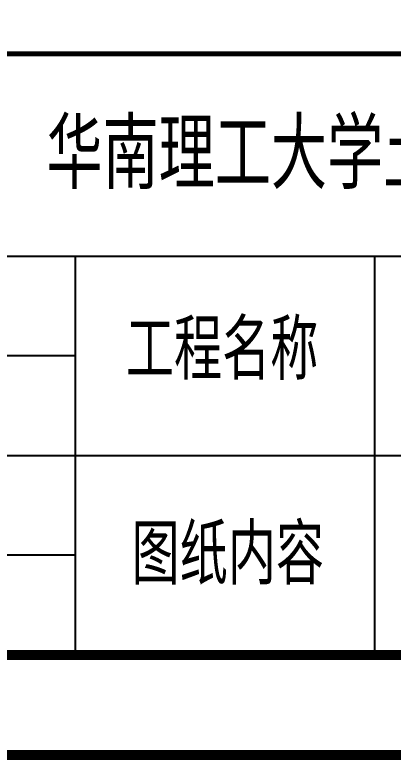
# Model space of a CAD drawing. Extents: x 31132 to 885236, y 345273 to 1212165.
# Drawn here: x 450012 to 451899, y 1182415 to 1186134 of the extents above; entities that cross this region are included whole.
import ezdxf

# ---------------------------------------------------------------- set-up
doc = ezdxf.new("R2010")
doc.units = 0
doc.header["$LTSCALE"] = 1000
for name, color, linetype in [('PUB_TITLE', 4, 'CONTINUOUS'), ('TEXT', 7, 'CONTINUOUS'), ('TK', 4, 'CONTINUOUS')]:
    doc.layers.add(name, color=color, linetype=linetype)
doc.styles.add('TSSD_Rein', font='tssdeng.shx', dxfattribs={"width": 0.7, "bigfont": 'hztxt.shx'})

msp = doc.modelspace()

# ---------------------------------------------------------------- linework, layer by layer
at = {"layer": 'PUB_TITLE', "color": 4}
for p, q in [((446780.08, 1184930.44), (458030.08, 1184930.44)), ((450312.77, 1184930.44), (450312.77, 1182940.46)), ((451806.42, 1184930.44), (451806.42, 1182940.46)), ((450312.77, 1184432.94), (446780.08, 1184432.94)), ((446780.08, 1183935.45), (458030.08, 1183935.45)), ((450312.77, 1183437.96), (446780.08, 1183437.96))]:
    msp.add_line(p, q, dxfattribs=at)
at = {"layer": 'PUB_TITLE', "color": 4, "const_width": 25}
msp.add_lwpolyline([(458030.08, 1185940.46), (446780.08, 1185940.46)], dxfattribs=at)
at = {"layer": 'TK', "const_width": 50}
for points in [[(416530.08, 1182440.46), (416530.08, 1212140.46), (458530.08, 1212140.46), (458530.08, 1182440.46)], [(419030.08, 1182940.46), (419030.08, 1211640.46), (458030.08, 1211640.46), (458030.08, 1182940.46)]]:
    msp.add_lwpolyline(points, close=True, dxfattribs=at)

# ---------------------------------------------------------------- texts
at = {"layer": 'TEXT', "style": 'TSSD_Rein', "width": 0.8}
msp.add_text('华南理工大学土木与交通学院高等钢结构课程设计', height=350, dxfattribs=at).set_placement((450169.29, 1185264.72))
at = {"layer": 'TEXT', "lineweight": 20, "style": 'TSSD_Rein', "width": 0.8}
for s, p in [('工程名称', (450565.77, 1184313.13)), ('图纸内容', (450594.26, 1183291.71))]:
    msp.add_text(s, height=300, dxfattribs=at).set_placement(p)

doc.saveas('drawing.dxf')
